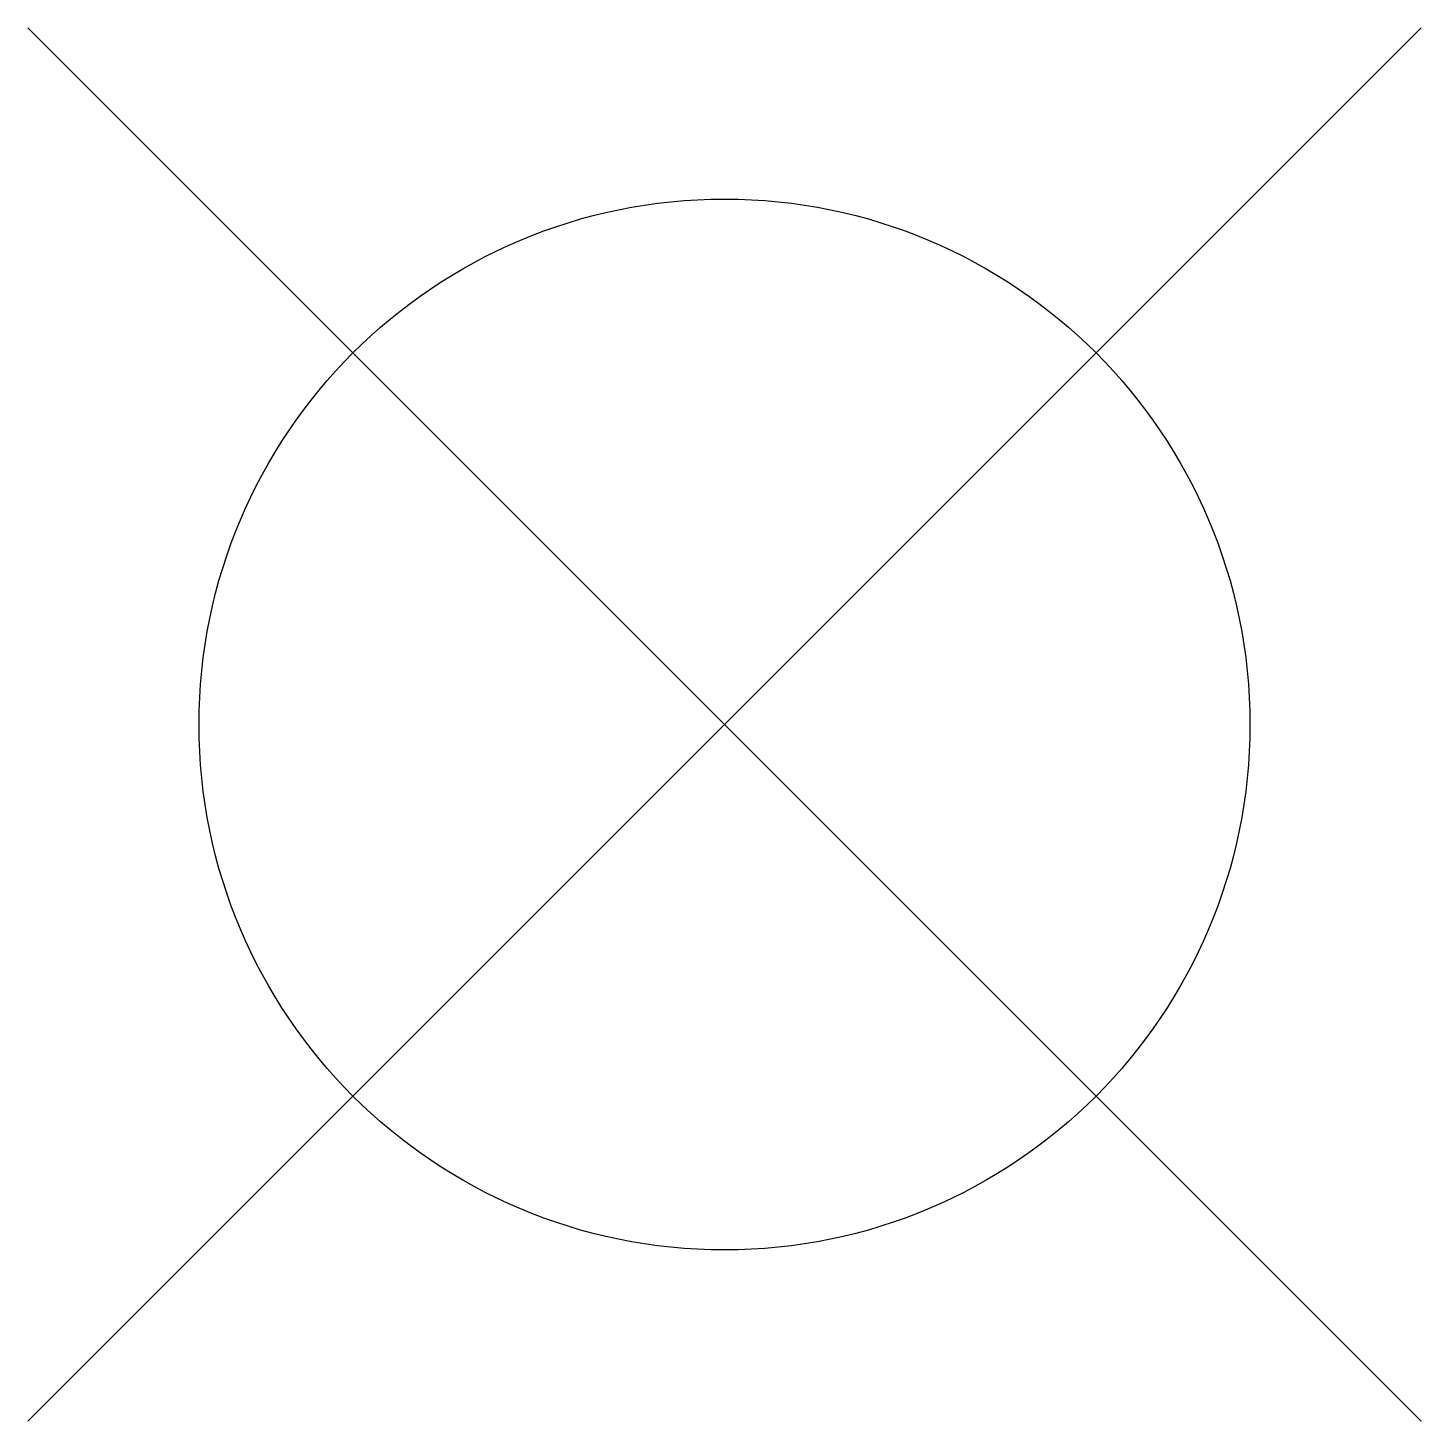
# Model space of a CAD drawing. Extents: x -1.33 to 1.33, y -1.33 to 1.33.
import ezdxf

# ---------------------------------------------------------------- set-up
doc = ezdxf.new("R2010")
doc.units = 0
doc.header["$LTSCALE"] = 0.2

msp = doc.modelspace()

# ---------------------------------------------------------------- linework, layer by layer
for p, q in [((-0.7071, 0.7071), (0.7071, -0.7071)), ((-0.7071, -0.7071), (0.7071, 0.7071))]:
    msp.add_line(p, q)
at = {"ltscale": 0.1, "flags": 128}
for points in [[(-1.3258, 1.3258), (1.3258, -1.3258)], [(1.3258, 1.3258), (-1.3258, -1.3258)]]:
    msp.add_lwpolyline(points, dxfattribs=at)
msp.add_circle((0, 0), 1)

doc.saveas('drawing.dxf')
